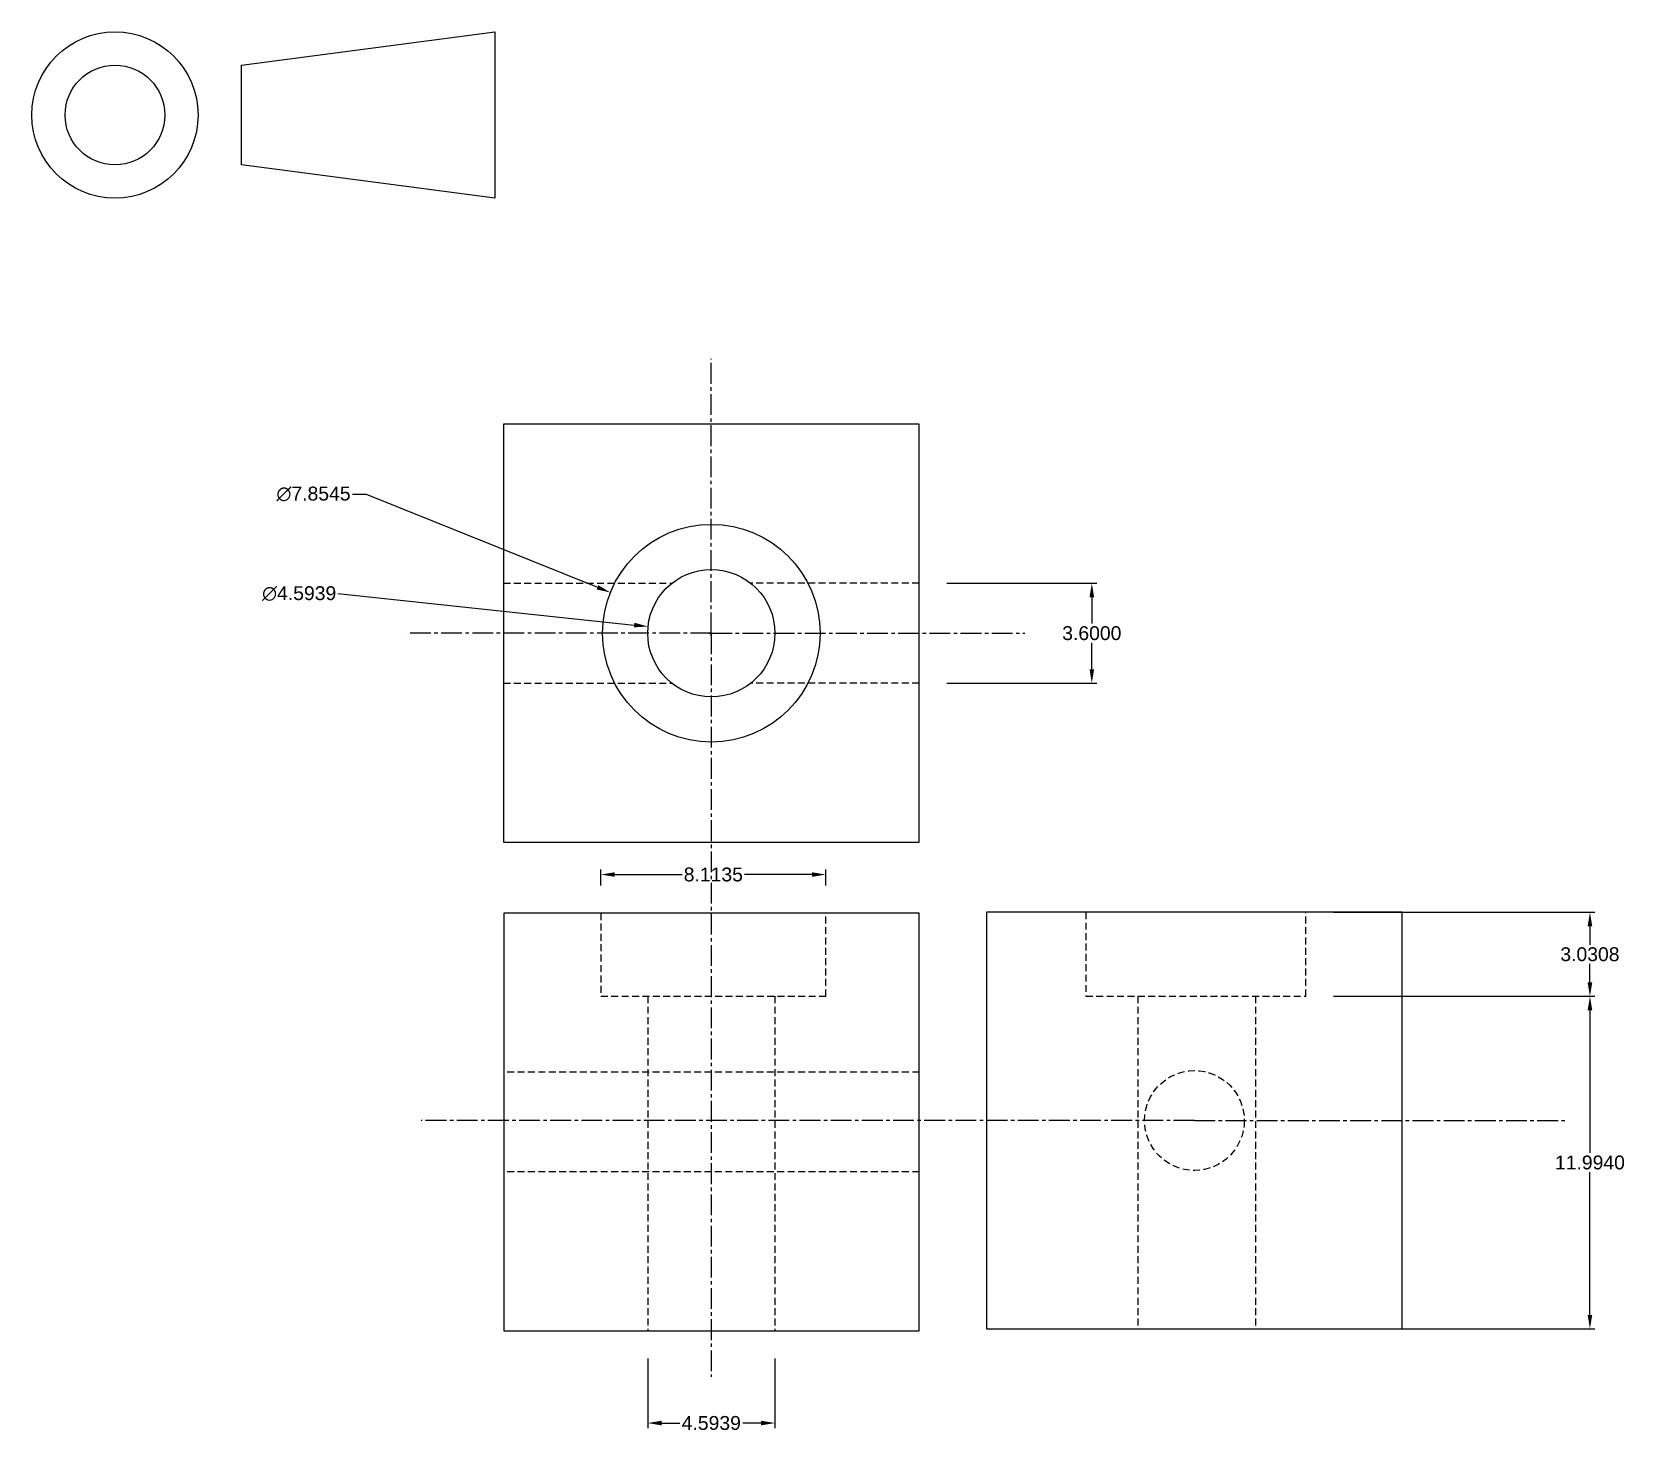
# Model space of a CAD drawing. Header units: inches. Extents: x -2.1 to 55.4, y 1 to 51.5.
import ezdxf

# ---------------------------------------------------------------- set-up
doc = ezdxf.new("R2010")
doc.units = ezdxf.units.IN
doc.header["$MEASUREMENT"] = 0
doc.linetypes.add('CENTER2', pattern=[1.125, 0.75, -0.125, 0.125, -0.125])
doc.linetypes.add('HIDDEN', pattern=[0.375, 0.25, -0.125])
for name, color, linetype in [('Center', 1, 'CENTER2'), ('Dimensions', 50, 'Continuous'), ('Hidden', 130, 'HIDDEN')]:
    doc.layers.add(name, color=color, linetype=linetype)
doc.styles.get("Standard").update_dxf_attribs({"font": 'arial.ttf'})
doc.dimstyles.get("Standard").update_dxf_attribs({"dimtxt": 0.5, "dimasz": 0.5, "dimexe": 0.18, "dimexo": 1, "dimgap": 0.09, "dimtad": 0, "dimtih": 1, "dimtoh": 1, "dimdec": 4, "dimzin": 0, "dimdsep": 46, "dimtxsty": 'Standard', "dimcen": 0.09, "dimadec": 0, "dimazin": 0, "dimtfac": 1, "dimtdec": 4, "dimtofl": 0, "dimtmove": 0, "dimatfit": 3, "dimfxl": 1, "dimtolj": 1, "dimtzin": 0, "dimarcsym": 0})

# ---------------------------------------------------------------- blocks, each defined once
blk = doc.blocks.new('*D4')
at = {"layer": 'Defpoints', "color": 0, "transparency": 16777216}
for p in [(18.803, 31.305), (26.088, 28.368)]:
    blk.add_point(p, dxfattribs=at)
at = {"layer": 'Dimensions', "color": 0, "lineweight": -2, "transparency": 16777216}
for p, q in [((9.488, 34.858), (9.988, 34.858)), ((9.988, 34.858), (18.339, 31.492)), ((22.445, 29.746), (22.445, 29.926)), ((22.355, 29.836), (22.535, 29.836))]:
    blk.add_line(p, q, dxfattribs=at)
at = {"layer": 'Dimensions', "color": 0, "transparency": 16777216}
blk.add_solid([(18.37, 31.569), (18.308, 31.414), (18.803, 31.305)], dxfattribs=at)
at = {"layer": 'Dimensions', "color": 0, "transparency": 16777216, "insert": (8.086, 34.858), "char_height": 0.5, "attachment_point": 5}
blk.add_mtext('\\A1;∅7.8545', dxfattribs=at)
blk = doc.blocks.new('*D5')
at = {"layer": 'Defpoints', "color": 0, "transparency": 16777216}
for p in [(20.161, 30.078), (24.729, 29.594)]:
    blk.add_point(p, dxfattribs=at)
at = {"layer": 'Dimensions', "color": 0, "lineweight": -2, "transparency": 16777216}
for p, q in [((8.968, 31.265), (19.664, 30.131)), ((22.445, 29.746), (22.445, 29.926)), ((22.355, 29.836), (22.535, 29.836))]:
    blk.add_line(p, q, dxfattribs=at)
at = {"layer": 'Dimensions', "color": 0, "transparency": 16777216}
blk.add_solid([(19.673, 30.214), (19.655, 30.048), (20.161, 30.078)], dxfattribs=at)
at = {"layer": 'Dimensions', "color": 0, "transparency": 16777216, "insert": (7.568, 31.265), "char_height": 0.5, "attachment_point": 5}
blk.add_mtext('\\A1;∅4.5939', dxfattribs=at)
blk = doc.blocks.new('*D7')
at = {"layer": 'Defpoints', "color": 0, "transparency": 16777216}
for p in [(29.945, 31.636), (29.945, 28.036), (36.18, 28.036)]:
    blk.add_point(p, dxfattribs=at)
at = {"layer": 'Dimensions', "color": 0, "lineweight": -2, "transparency": 16777216}
for p, q in [((30.945, 31.636), (36.36, 31.636)), ((36.18, 31.136), (36.18, 30.182)), ((36.18, 28.536), (36.18, 29.491)), ((30.945, 28.036), (36.36, 28.036))]:
    blk.add_line(p, q, dxfattribs=at)
at = {"layer": 'Dimensions', "color": 0, "transparency": 16777216}
for points in [[(36.097, 31.136), (36.263, 31.136), (36.18, 31.636)], [(36.097, 28.536), (36.263, 28.536), (36.18, 28.036)]]:
    blk.add_solid(points, dxfattribs=at)
at = {"layer": 'Dimensions', "color": 0, "transparency": 16777216, "insert": (36.18, 29.836), "char_height": 0.5, "attachment_point": 5}
blk.add_mtext('\\A1;3.6000', dxfattribs=at)
blk = doc.blocks.new('*D8')
at = {"layer": 'Defpoints', "color": 0, "transparency": 16777216}
for p in [(26.574, 21.129), (18.461, 19.739), (26.574, 19.739)]:
    blk.add_point(p, dxfattribs=at)
at = {"layer": 'Dimensions', "color": 0, "lineweight": -2, "transparency": 16777216}
for p, q in [((18.461, 20.739), (18.461, 21.309)), ((26.574, 20.739), (26.574, 21.309)), ((18.961, 21.129), (21.388, 21.129)), ((26.074, 21.129), (23.648, 21.129))]:
    blk.add_line(p, q, dxfattribs=at)
at = {"layer": 'Dimensions', "color": 0, "transparency": 16777216}
for points in [[(18.961, 21.212), (18.961, 21.046), (18.461, 21.129)], [(26.074, 21.212), (26.074, 21.046), (26.574, 21.129)]]:
    blk.add_solid(points, dxfattribs=at)
at = {"layer": 'Dimensions', "color": 0, "transparency": 16777216, "insert": (22.518, 21.129), "char_height": 0.5, "attachment_point": 5}
blk.add_mtext('\\A1;8.1135', dxfattribs=at)
blk = doc.blocks.new('*D9')
at = {"layer": 'Defpoints', "color": 0, "transparency": 16777216}
for p in [(20.148, 4.668), (24.742, 4.668), (24.742, 1.341)]:
    blk.add_point(p, dxfattribs=at)
at = {"layer": 'Dimensions', "color": 0, "lineweight": -2, "transparency": 16777216}
for p, q in [((20.148, 3.668), (20.148, 1.161)), ((24.742, 3.668), (24.742, 1.161)), ((20.648, 1.341), (21.307, 1.341)), ((24.242, 1.341), (23.584, 1.341))]:
    blk.add_line(p, q, dxfattribs=at)
at = {"layer": 'Dimensions', "color": 0, "transparency": 16777216}
for points in [[(20.648, 1.424), (20.648, 1.258), (20.148, 1.341)], [(24.242, 1.424), (24.242, 1.258), (24.742, 1.341)]]:
    blk.add_solid(points, dxfattribs=at)
at = {"layer": 'Dimensions', "color": 0, "transparency": 16777216, "insert": (22.445, 1.341), "char_height": 0.5, "attachment_point": 5}
blk.add_mtext('\\A1;4.5939', dxfattribs=at)
blk = doc.blocks.new('*D14')
at = {"layer": 'Defpoints', "color": 0, "transparency": 16777216}
for p in [(43.909, 19.767), (43.909, 16.736), (54.16, 16.736)]:
    blk.add_point(p, dxfattribs=at)
at = {"layer": 'Dimensions', "color": 0, "lineweight": -2, "transparency": 16777216}
for p, q in [((44.909, 19.767), (54.34, 19.767)), ((54.16, 19.267), (54.16, 18.597)), ((54.16, 17.236), (54.16, 17.906)), ((44.909, 16.736), (54.34, 16.736))]:
    blk.add_line(p, q, dxfattribs=at)
at = {"layer": 'Dimensions', "color": 0, "transparency": 16777216}
for points in [[(54.077, 19.267), (54.244, 19.267), (54.16, 19.767)], [(54.077, 17.236), (54.244, 17.236), (54.16, 16.736)]]:
    blk.add_solid(points, dxfattribs=at)
at = {"layer": 'Dimensions', "color": 0, "transparency": 16777216, "insert": (54.16, 18.252), "char_height": 0.5, "attachment_point": 5}
blk.add_mtext('\\A1;3.0308', dxfattribs=at)
blk = doc.blocks.new('*D15')
at = {"layer": 'Defpoints', "color": 0, "transparency": 16777216}
for p in [(43.909, 16.736), (43.909, 4.742), (54.16, 4.742)]:
    blk.add_point(p, dxfattribs=at)
at = {"layer": 'Dimensions', "color": 0, "lineweight": -2, "transparency": 16777216}
for p, q in [((44.909, 16.736), (54.34, 16.736)), ((54.16, 16.236), (54.16, 11.085)), ((54.16, 5.242), (54.16, 10.394)), ((44.909, 4.742), (54.34, 4.742))]:
    blk.add_line(p, q, dxfattribs=at)
at = {"layer": 'Dimensions', "color": 0, "transparency": 16777216}
for points in [[(54.077, 16.236), (54.244, 16.236), (54.16, 16.736)], [(54.077, 5.242), (54.244, 5.242), (54.16, 4.742)]]:
    blk.add_solid(points, dxfattribs=at)
at = {"layer": 'Dimensions', "color": 0, "transparency": 16777216, "insert": (54.16, 10.739), "char_height": 0.5, "attachment_point": 5}
blk.add_mtext('\\A1;11.9940', dxfattribs=at)

msp = doc.modelspace()

# ---------------------------------------------------------------- linework, layer by layer
for p, q in [((5.48916, 50.33192), (14.62845, 51.53192)), ((14.62845, 51.53192), (14.62845, 45.53192)), ((5.48916, 46.73192), (5.48916, 50.33192)), ((14.62845, 45.53192), (5.48916, 46.73192))]:
    msp.add_line(p, q)
for points in [[(14.94513, 22.29241), (29.94513, 22.29241), (29.94513, 37.38032), (14.94513, 37.38032)], [(14.95314, 4.66787), (29.95314, 4.66787), (29.95314, 19.73912), (14.95314, 19.73912)], [(32.38361, 4.74245), (47.38361, 4.74245), (47.38361, 19.76724), (32.38361, 19.76724)]]:
    msp.add_lwpolyline(points, close=True)
for centre, radius in [((0.91897, 48.53192), 3), ((0.91897, 48.53192), 1.8), ((22.44513, 29.83636), 3.92723), ((22.44513, 29.83636), 2.29696)]:
    msp.add_circle(centre, radius)
at = {"layer": 'Center'}
for p, q in [((22.44513, 29.83636), (22.44513, 39.74085)), ((22.44513, 29.83636), (11.43983, 29.83636)), ((22.44513, 29.83636), (33.76603, 29.83636)), ((22.44513, 29.83636), (22.44513, 3.00892)), ((39.88361, 12.25484), (11.97651, 12.25484)), ((39.88361, 12.25484), (53.35512, 12.25484))]:
    msp.add_line(p, q, dxfattribs=at)
at = {"layer": 'Hidden'}
for p, q in [((14.94513, 31.63636), (21.01824, 31.63636)), ((29.94513, 31.63636), (23.87202, 31.63636)), ((14.94513, 28.03636), (21.01824, 28.03636)), ((29.94513, 28.03636), (23.87202, 28.03636)), ((18.46092, 19.73912), (18.46092, 16.73648)), ((26.5744, 16.73648), (26.5744, 19.73912)), ((35.96643, 19.76724), (35.96643, 16.73648)), ((43.90942, 16.73648), (43.90942, 19.76724)), ((18.46092, 16.73648), (26.5744, 16.73648)), ((20.14817, 16.73648), (20.14817, 4.66787)), ((24.74208, 16.73648), (24.74208, 4.66787)), ((35.96643, 16.73648), (43.90942, 16.73648)), ((37.84485, 16.73648), (37.84485, 4.74245)), ((42.08467, 16.73648), (42.08467, 4.74245)), ((29.95314, 14.0035), (14.95314, 14.0035)), ((29.95314, 10.4035), (14.95314, 10.4035))]:
    msp.add_line(p, q, dxfattribs=at)
msp.add_circle((39.88361, 12.25484), 1.8, dxfattribs=at)

# ---------------------------------------------------------------- dimensions: what is measured, and where the dimension line sits
at = {"layer": 'Dimensions'}
for p1, p2, picture, middle in [((26.08759, 28.36815), (18.80267, 31.30458), '*D4', (8.08636, 34.85758)), ((24.72929, 29.5943), (20.16096, 30.07843), '*D5', (8.96832, 31.26459))]:
    dim = msp.add_diameter_dim_2p(p1=p1, p2=p2, dimstyle='Standard', dxfattribs=at)
    dim.commit()
    dim.dimension.update_dxf_attribs({"geometry": picture, "text_midpoint": middle, "dimtype": 163})
for base, p1, p2, picture, middle in [((36.18014, 28.03636), (29.94513, 31.63636), (29.94513, 28.03636), '*D7', (36.18014, 29.83636)), ((54.16034, 16.73648), (43.90942, 19.76724), (43.90942, 16.73648), '*D14', (54.16034, 18.25186)), ((54.16034, 4.74245), (43.90942, 16.73648), (43.90942, 4.74245), '*D15', (54.16034, 10.73946))]:
    dim = msp.add_linear_dim(base=base, p1=p1, p2=p2, angle=90, dimstyle='Standard', dxfattribs=at)
    dim.commit()
    dim.dimension.update_dxf_attribs({"geometry": picture, "text_midpoint": middle})
for base, p1, p2, picture, middle in [((26.5744, 21.12914), (18.46092, 19.73912), (26.5744, 19.73912), '*D8', (22.51766, 21.12914)), ((24.74208, 1.34088), (20.14817, 4.66787), (24.74208, 4.66787), '*D9', (22.44513, 1.34088))]:
    dim = msp.add_linear_dim(base=base, p1=p1, p2=p2, dimstyle='Standard', dxfattribs=at)
    dim.commit()
    dim.dimension.update_dxf_attribs({"geometry": picture, "text_midpoint": middle})

doc.saveas('drawing.dxf')
